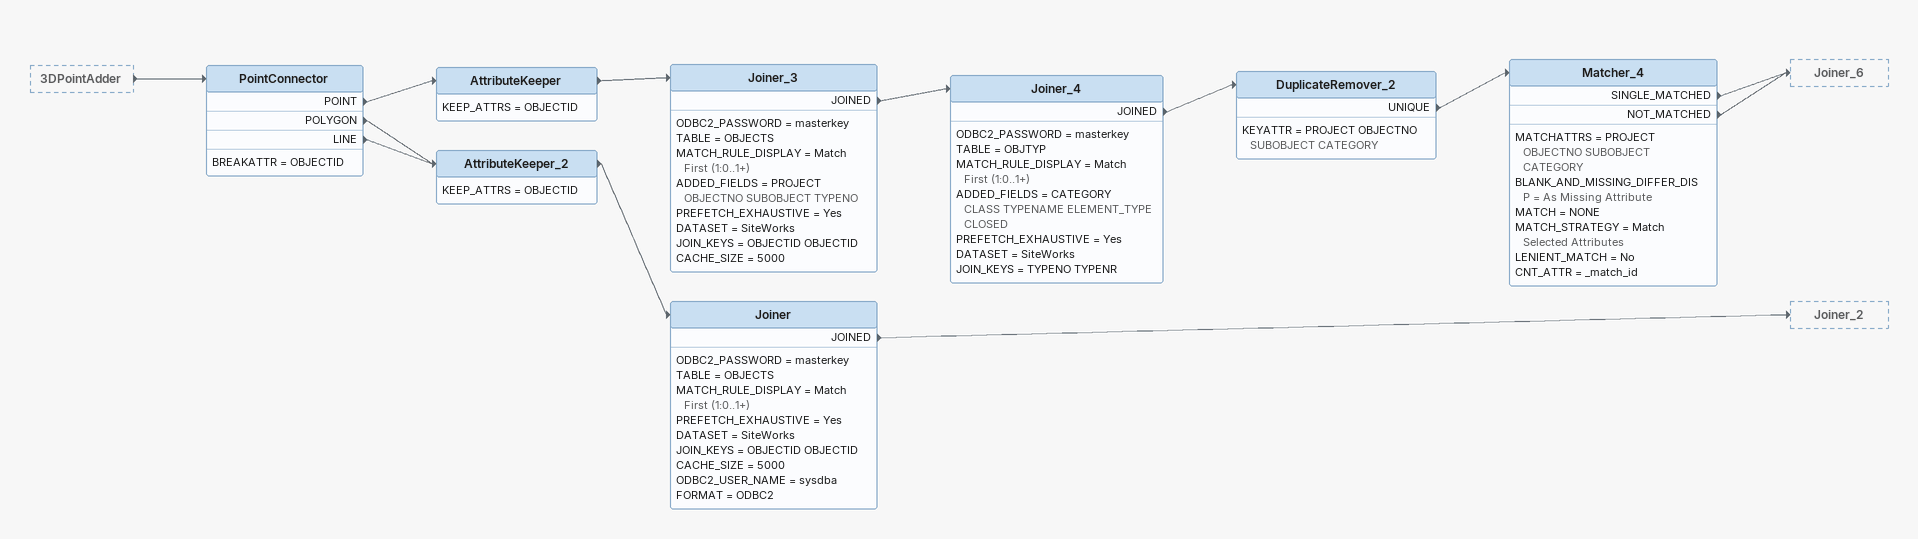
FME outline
3DPointAdder [outside]
    -> PointConnector
PointConnector
    BREAKATTR = OBJECTID
    POINT -> AttributeKeeper
    POLYGON -> AttributeKeeper_2
    LINE -> AttributeKeeper_2
AttributeKeeper
    KEEP_ATTRS = OBJECTID
    -> Joiner_3
Joiner_3
    ODBC2_PASSWORD = masterkey
    TABLE = OBJECTS
    MATCH_RULE_DISPLAY = Match First (1:0..1+)
    ADDED_FIELDS = PROJECT OBJECTNO SUBOBJECT TYPENO
    PREFETCH_EXHAUSTIVE = Yes
    DATASET = SiteWorks
    JOIN_KEYS = OBJECTID OBJECTID
    CACHE_SIZE = 5000
    JOINED -> Joiner_4
Joiner_4
    ODBC2_PASSWORD = masterkey
    TABLE = OBJTYP
    MATCH_RULE_DISPLAY = Match First (1:0..1+)
    ADDED_FIELDS = CATEGORY CLASS TYPENAME ELEMENT_TYPE CLOSED
    PREFETCH_EXHAUSTIVE = Yes
    DATASET = SiteWorks
    JOIN_KEYS = TYPENO TYPENR
    JOINED -> DuplicateRemover_2
DuplicateRemover_2
    KEYATTR = PROJECT OBJECTNO SUBOBJECT CATEGORY
    UNIQUE -> Matcher_4
Matcher_4
    MATCHATTRS = PROJECT OBJECTNO SUBOBJECT CATEGORY
    BLANK_AND_MISSING_DIFFER_DISP = As Missing Attribute
    MATCH = NONE
    MATCH_STRATEGY = Match Selected Attributes
    LENIENT_MATCH = No
    CNT_ATTR = _match_id
    SINGLE_MATCHED -> Joiner_6
    NOT_MATCHED -> Joiner_6
AttributeKeeper_2
    KEEP_ATTRS = OBJECTID
    -> Joiner
Joiner
    ODBC2_PASSWORD = masterkey
    TABLE = OBJECTS
    MATCH_RULE_DISPLAY = Match First (1:0..1+)
    PREFETCH_EXHAUSTIVE = Yes
    DATASET = SiteWorks
    JOIN_KEYS = OBJECTID OBJECTID
    CACHE_SIZE = 5000
    ODBC2_USER_NAME = sysdba
    FORMAT = ODBC2
    JOINED -> Joiner_2
